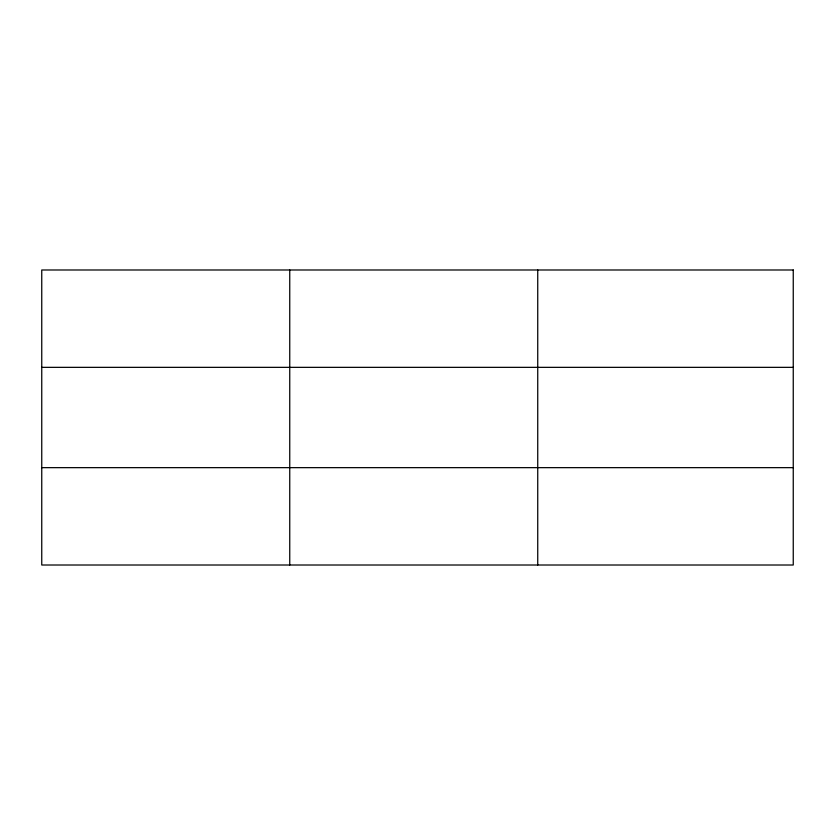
<?xml version="1.0" encoding="UTF-8"?>
<svg xmlns="http://www.w3.org/2000/svg" width="835" height="835" viewBox="0 0 835 835"><rect width="100%" height="100%" fill="white"/><g stroke="black" fill="none" stroke-linecap="round" stroke-linejoin="round"><path stroke-width="1.25" d="M289.745 269.987L289.745 565.013M537.74 269.987L537.74 565.013M41.75 367.348L793.25 367.348M41.75 467.652L793.25 467.652M793.25 269.987L793.25 565.013L41.75 565.013L41.75 269.987L793.25 269.987"/></g></svg>
